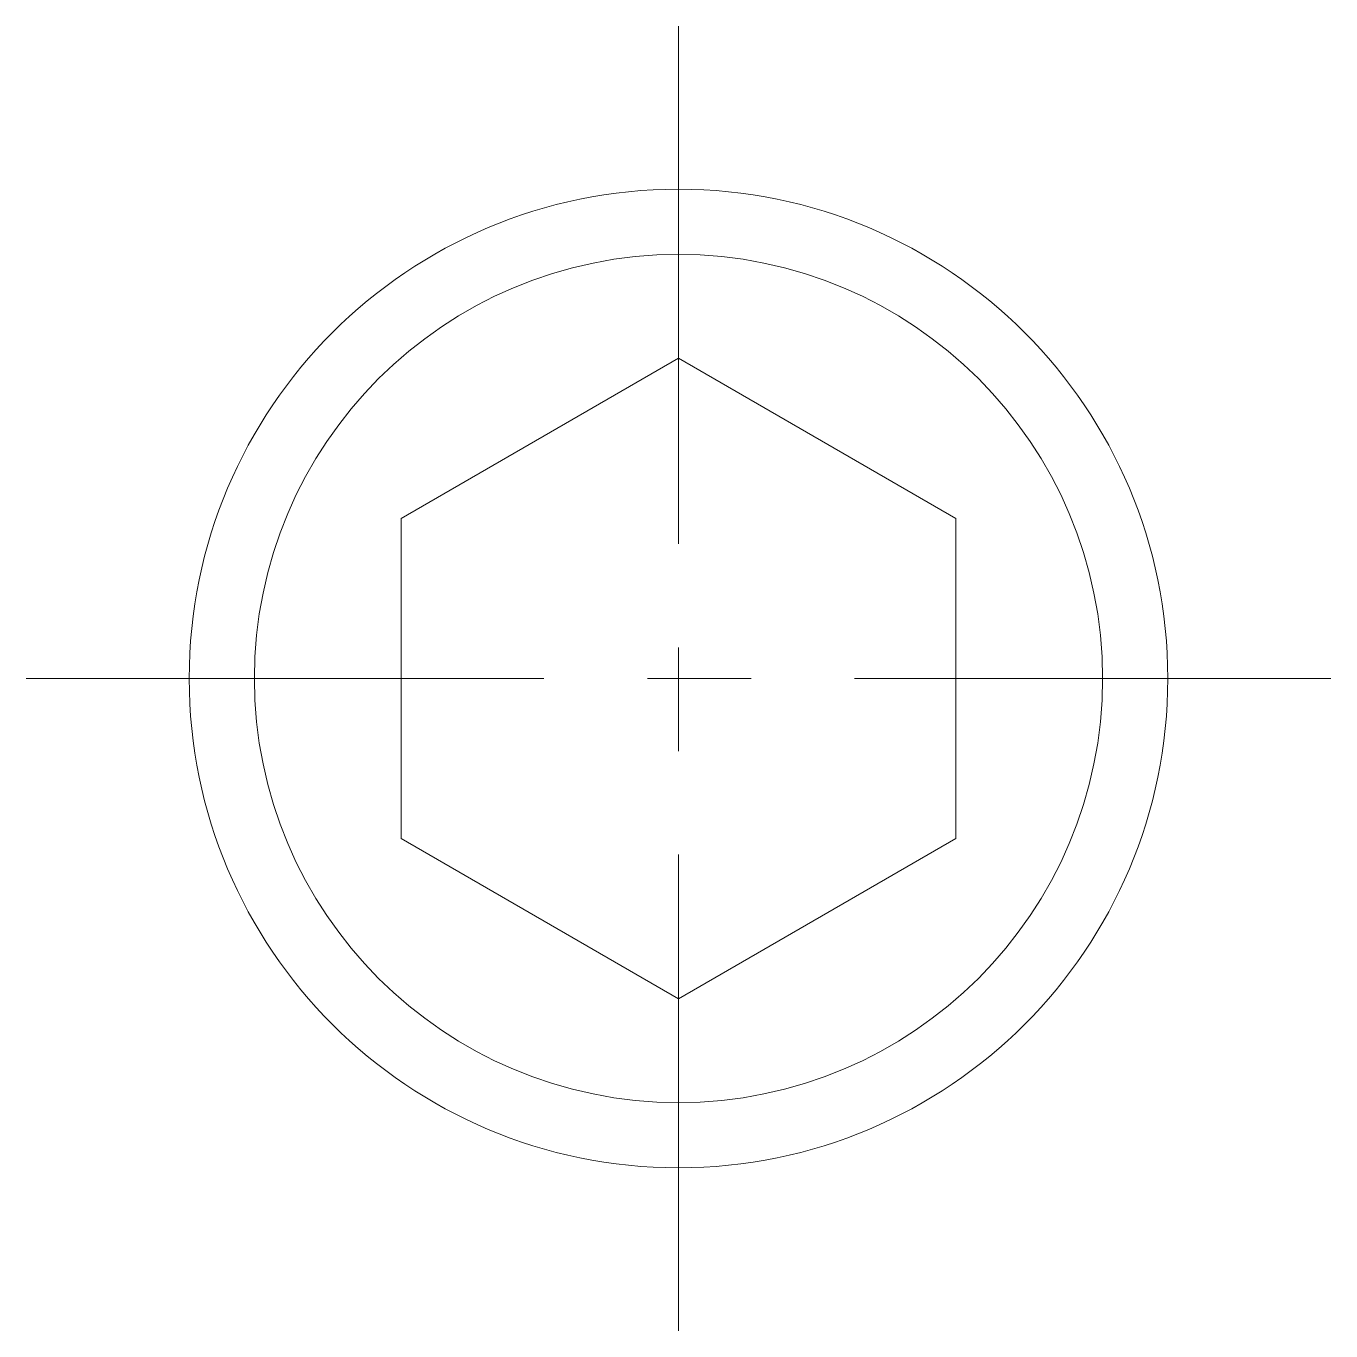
# Model space of a CAD drawing. Header units: millimetres. Extents: x -20 to 20, y -20 to 20.
import ezdxf

# ---------------------------------------------------------------- set-up
doc = ezdxf.new("R2010")
doc.units = ezdxf.units.MM
doc.header["$LTSCALE"] = 0.5
doc.linetypes.add('CENTER', pattern=[50.8, 31.75, -6.35, 6.35, -6.35])
doc.layers.get('0').update_dxf_attribs({"color": 9, "lineweight": 15})

msp = doc.modelspace()

# ---------------------------------------------------------------- linework, layer by layer
at = {"color": 1, "linetype": 'CENTER'}
for p, q in [((0, 20), (0, -20)), ((-20, 0), (20, 0))]:
    msp.add_line(p, q, dxfattribs=at)
at = {"ltscale": 0.5}
msp.add_lwpolyline([(-8.5, -4.907), (0, -9.815), (8.5, -4.907), (8.5, 4.907), (0, 9.815), (-8.5, 4.907)], close=True, dxfattribs=at)
for radius in [15, 13]:
    msp.add_circle((0, 0), radius, dxfattribs=at)

doc.saveas('drawing.dxf')
